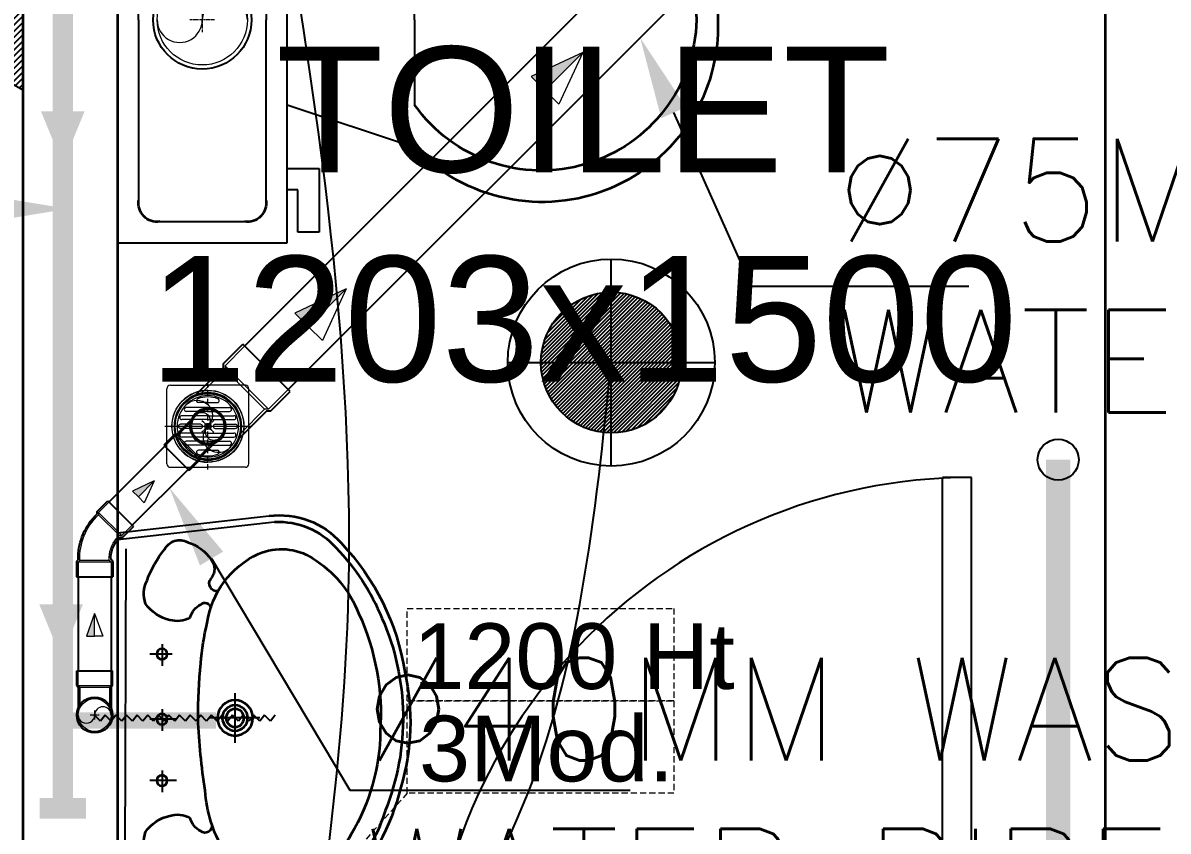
# Model space of a CAD drawing. Extents: x 3550807 to 4078732, y -628171 to -515859.
# Drawn here: x 3729905 to 3731299, y -592527 to -591543 of the extents above; entities that cross this region are included whole.
import ezdxf
from ezdxf import colors
from ezdxf.entities.mleader import LeaderData, LeaderLine
from ezdxf.math import Vec2, Vec3

# ---------------------------------------------------------------- set-up
doc = ezdxf.new("R2010")
doc.units = 0
doc.header["$LTSCALE"] = 6
doc.header["$MEASUREMENT"] = 0
for name, pattern in [('1', [0]), ('AI9-LType1', [1.874999989072481, 1.249999992714987, -0.6249999963574941]), ('CENTER2', [1.125, 0.75, -0.125, 0.125, -0.125]), ('DASHED2', [0.375, 0.25, -0.125])]:
    doc.linetypes.add(name, pattern=pattern)
doc.layers.get('0').update_dxf_attribs({"linetype": 'CONTINUOUS'})
for name, color, linetype, lineweight in [('22-FTfix', 8, 'CONTINUOUS', 9), ('PHE-SP', 1, 'CONTINUOUS', 0), ('PL-SOFT  WATER SUPPLY PIPE', 162, 'CONTINUOUS', 9), ('PL-WATER PIPING', 1, 'CONTINUOUS', 9), ('WALL', 10, 'CONTINUOUS', 35), ('WALL LINE', 7, 'CONTINUOUS', 35)]:
    doc.layers.add(name, color=color, linetype=linetype, lineweight=lineweight)
doc.layers.add('CFT_LOOPING', color=7, linetype='1', lineweight=0, true_color=0xd6d600)
for name, color, linetype in [('DIM', 7, 'CONTINUOUS'), ('DOOR', 44, 'CONTINUOUS'), ('ELE-12W LED', 1, 'CONTINUOUS'), ('ELE-12W LED @ 1', 1, 'CONTINUOUS'), ('ELE-TEL POINT', 4, 'CONTINUOUS'), ('MEP_HVAC_DRAIN_PIPE', 7, 'CONTINUOUS'), ('phe-text', 1, 'CONTINUOUS'), ('PL- WASTE PIPE', 6, 'CONTINUOUS'), ('PL-RA WATER SUPPLY PIPE', 100, 'CONTINUOUS'), ('PL-SOIL PIPE', 1, 'CONTINUOUS'), ('TEXT', 5, 'CONTINUOUS')]:
    doc.layers.add(name, color=color, linetype=linetype)
doc.layers.add('ELE-LIGHTING WIRING', color=7, linetype='CONTINUOUS', true_color=0x63d7b6)
doc.styles.add('ARIAL', font='arial.ttf')
doc.styles.add('ROMANS', font='romans.shx')
doc.styles.get("Standard").update_dxf_attribs({"font": 'SIMPLEX'})

# ---------------------------------------------------------------- blocks, each defined once
blk = doc.blocks.new('750')
at = {"layer": 'DOOR', "color": 8}
for p, q in [((-50, 705), (-47.5, 705)), ((-35, 690), (-35, 692.5)), ((50, 45), (50, 80)), ((50, 80), (675, 80)), ((675, 45), (675, 80)), ((-35, 60), (-35, 57.5)), ((-50, 45), (-47.5, 45)), ((50, 45), (675, 45))]:
    blk.add_line(p, q, dxfattribs=at)
for points in [[(15, 690), (15, 705), (50, 705), (50, 750), (-50, 750), (-50, 705)], [(-35, 690), (15, 690)], [(15, 60), (15, 45), (50, 45), (50, 0), (-50, 0), (-50, 45)], [(-35, 60), (15, 60)]]:
    blk.add_lwpolyline(points, dxfattribs=at)
for centre, radius, start, end in [((-35, 705), 12.5, 180, 270), ((15, 45), 660, 0, 90), ((-35, 45), 12.5, 90, 180)]:
    blk.add_arc(centre, radius, start, end, dxfattribs=at)
blk = doc.blocks.new('u46')
at = {"color": 8, "lineweight": 25}
for p, q in [((-10.18334984406829, 228.3820365462452), (174.5234867185354, 249.0850102920085)), ((-10.18334802612662, 220.4114025365561), (181.2451075464487, 241.8677728753537)), ((-0.561674702912569, -208.944868536666), (0.561674702912569, 208.944868536666)), ((44.21784491278231, 92.91178601793945), (44.21785090118647, 66.67075940407813)), ((56.51025110855699, 80.81298003531992), (29.21756123378873, 80.81297381035984)), ((133.1492330431938, -27.20889549143612), (133.1492192782462, 33.11933344788849)), ((61.71641020476818, 1.568372642621398), (29.21757931634784, 1.568365229293704)), ((44.21786299347878, 13.66717744059861), (44.21786898188293, -12.57384917698801)), ((163.2145316973329, 3.048459367826581), (101.8276830799878, 3.048445360735059)), ((44.21788005903363, -61.12018005736172), (44.21788604557514, -87.36120667494833)), ((61.71642727032304, -73.21898485533893), (29.21759638190269, -73.21899226494133)), ((-10.1832484267652, -216.0993190575391), (181.2452169395983, -237.5556020382792)), ((-10.18324660696089, -224.0699530672282), (174.5235994048417, -244.7728425171226))]:
    blk.add_line(p, q, dxfattribs=at)
at = {"color": 8, "extrusion": (0, 0, -1)}
for centre, major_axis, ratio, start_param, end_param in [((187.6887130159885, 150.4919793661684), (-0.02056846963519287, 99.46812810298114), 0.9999999990624638, -0.1325389596688309, 0.8487311601947676), ((65.81496254727244, 198.9305451307446), (-0.02864324686673356, 20.70602155518634), 0.9999999990598404, -1.101507110323225, 0.4815089897330154), ((57.46693798527122, 163.294145135209), (-0.2632442609595896, 56.89388984455336), 0.999999999065956, 0.3249017755279079, 0.9651352835079142), ((189.5875459760427, 137.7336100395769), (-0.007261423017332346, 70.93823778531407), 0.9999999990631281, -0.4051991896883331, 0.5657295348177804), ((57.28284687548876, 20.10040511749685), (0.02834522696194147, 275.3594745255368), 0.999999999063182, 0.806541375322427, 1.180914918055523), ((49.54043571464717, 13.51247428916395), (-0.08602356537901075, 293.9005227523795), 0.9999999990625259, 0.8098555485007332, 1.414410095561846), ((144.7868307456374, 128.2161647621542), (1.145990734935877, 126.1116668865439), 0.9999999990522948, -1.238036149988208, -0.8921931402044585), ((207.9748987555504, 103.4093456696719), (0.02193765154409551, 109.7832725397984), 0.9999999990629456, -1.431017166894034, -0.4361461594261788), ((90.32036909461021, 184.5344652701169), (0.001459302533044575, 17.85550861146413), 0.9999999990636335, 0.8806844811349339, 2.260744472798094), ((153.8813951332122, 78.99591209925711), (-0.2089227381880459, 139.6704680691526), 0.9999999990631524, 0.5575632759831703, 1.193786467118922), ((55.99631403014064, 154.4730748925358), (-0.005644059695775464, 34.03534243610314), 0.9999999990651816, 4.339819700200064, 5.202656765754233), ((110.2782323975116, 167.2018464971334), (-6.077865817202552, 6.077863043580884), 0.9999999999987547, 4.867594374050543, 6.265028427775282), ((110.4991127345711, 165.0416004788131), (5.467154456687201, 5.467156951613121), 0.99999999999173, 2.097052809855245, 3.541808513200369), ((64.58859527111053, 170.3517529461533), (0.2649442716511608, 49.22022395709495), 0.9999999990594016, 3.359734654588376, 4.095119792547374), ((104.1011003367603, 117.8017212804407), (-0.1652690773774665, 26.8056956432313), 0.9999999990657695, -1.278641100487103, -0.4872657184518623), ((96.32089176774025, 135.892381189391), (-0.0007937914170744507, 7.390530046687583), 0.9999999990641392, -0.7277235604276644, 1.373336709669931), ((13.10338515788317, 6.796652847900987), (0.04071034084584433, 297.5457391706877), 0.999999999063903, 1.141495220852383, 1.637773959938514), ((62.48301785811782, 152.9927377346903), (-0.0303795688587894, 31.87758569998361), 0.9999999990641103, 2.620327579526561, 3.422401345828587), ((387.0928735397756, 47.88695849664509), (-0.337418294995425, 296.4165605787299), 0.9999999990713979, -1.495794179105655, -1.328336027947854), ((35.00998559221625, 2.541861971840262), (-0.01307357291528049, 302.733619190584), 0.9999999990627628, 1.155364993465005, 1.952188671379528), ((44.21784767508507, 80.81297723017633), (0.01644378686327146, 6.430142401346683), 0.9999999990676026, 3.139035133522955, 9.422220440702542), ((72.49316286854446, -1.666806166991591), (-0.07236475456757817, 274.2273126066645), 0.9999999990629693, 1.346594111657594, 1.865175208358123), ((133.1492261402309, 3.048452505841851), (0.007291671111635612, 21.55658662862022), 0.9999999990630222, 3.141254168206213, 9.4244394753858), ((133.1492261402309, 3.048452505841851), (-0.05750505080162619, 15.47644880933232), 0.9999999990672386, 3.145308057272057, 9.428493364451644), ((44.21786575578153, 1.568368649110198), (0.08206511774372548, 6.429639726779761), 0.9999999990673115, 3.128829554497219, 9.412014861676806), ((888.0526134818792, 36.73279126174748), (0.8309541538272907, 800.7410737425859), 0.9999999990717983, 4.558159261297879, 4.66806695439521), ((133.1492261402309, 3.048452505841851), (-0.004945456721097529, 10.87040075667457), 0.999999999068284, 3.142047372431534, 9.42523267961112), ((62.4935212880373, -10.91731389425695), (0.01011052003616185, 247.4958749739209), 0.999999999062454, 1.579808941259519, 2.112791736219615), ((44.21788281947374, -73.21898884885013), (0.01644378686327146, 6.430142401346683), 0.9999999990676026, 3.139035133522955, 9.422220440702542), ((56.12404565513134, -13.2970071490854), (0.165645815042769, 286.9614795131972), 0.9999999990620004, 1.808981075432844, 2.322803773892203), ((263.0970642529428, -73.73678989894688), (0.0878053362486806, 166.8205676267846), 0.9999999990637903, 4.181111767737452, 4.641559349818737), ((124.4760815761983, -51.61265266127884), (-0.1799171285892361, 200.2596256427113), 0.9999999990640608, 1.868215394561592, 2.281788880157511), ((64.5886715464294, -163.9400981571525), (0.09286149019001658, 49.22084943011136), 0.9999999990635117, -0.9607970037831777, -0.2254118658402282), ((62.48308621346951, -146.581083914265), (-0.09848696731215598, 31.87744803614005), 0.9999999990741116, -0.2767666014176804, 0.5253071649373755), ((104.1011526323855, -111.3900484610349), (0.1652577851930651, 26.80569571285024), 0.9999999990657693, 3.628858337049392, 4.420233718949069), ((55.99638306163251, -148.061424029991), (0.00563157235894325, 34.03534243817246), 0.9999999990651813, 4.222121105542485, 5.084958171136476), ((96.58387916535139, -128.2005292829126), (-0.03333899311272123, 8.546349320685822), 0.9999999990539821, 1.45518808886642, 3.796569000932831), ((111.271067596972, -159.3437917698175), (6.16822324432268, 6.168226059180056), 0.9999999999973248, 4.35477879108841, 6.027123512443871), ((144.786887794733, -121.8044733833522), (-0.31428744490995, 126.1164820421623), 0.9999999990609324, 4.027190512236352, 4.373033522041513), ((110.2783072367311, -160.7901708614081), (-6.07786581718447, 6.077863043562803), 0.9999999999933438, 4.730545859784916, 6.127979912836734), ((90.32045184448361, -178.1227987464517), (-0.001466522026656806, 17.8555086108726), 0.9999999990636348, 0.8808481285680249, 2.260908120490726), ((192.5865661017597, -126.0994624663144), (0.0494471353012285, 80.06716813286823), 0.9999999990634951, 3.554494920861901, 4.299547529010592), ((57.46701104193926, -156.8824935983866), (0.2632051141824588, 56.89389002566958), 0.9999999990659528, 2.176457601761542, 2.81669110975715), ((171.7499013505876, -117.2137890774757), (-0.1108405592560464, 123.1098520824564), 0.9999999990620767, 2.127435244462207, 2.640092193818698), ((65.81505186483264, -192.5188897941262), (-0.008636125538435204, 20.70603956562448), 0.9999999990667298, 2.661883618103332, 4.244899718312203), ((181.1553673222661, -107.0346536505967), (-0.04982425085874618, 94.6832957494189), 0.9999999990598041, 2.890537173575707, 3.362983583631458), ((187.2455307729542, -138.0603277813643), (-0.08307138277019147, 105.9833342311703), 0.9999999990610003, 2.310552326950474, 2.942572268075715), ((188.2443894669414, -159.7479569856077), (-0.03026420907430262, 78.1218095565005), 0.9999999990578361, 2.562375926093055, 3.231693406384859), ((184.6622277274728, -162.1513900589198), (-0.08800421235204865, 83.24114635515653), 0.9999999990456757, 2.850118182624894, 3.264751253782123)]:
    blk.add_ellipse(centre, major_axis=major_axis, ratio=ratio, start_param=start_param, end_param=end_param, dxfattribs=at)
at = {"color": 8, "extrusion": (0, 0, -0.9999999999999998)}
blk.add_ellipse((185.8182967379689, 147.5595181193203), major_axis=(0.113659472365744, 94.41900262486949), ratio=0.9999999990617489, start_param=-0.04965775046825627, end_param=0.8381164427034582, dxfattribs=at)
at = {"color": 8, "extrusion": (0, 0, -0.9999999999999999)}
for centre, major_axis, ratio, start_param, end_param in [((820.1766486298293, -1.022472770884633), (0.08588796118997541, 732.1221362811051), 0.9999999990621464, -1.56667040942643, -1.474079051668473), ((163.0789137929678, -79.84938861243427), (0.239163083697857, 125.9711035371316), 0.9999999990628897, 2.054055413441947, 2.802751209230796)]:
    blk.add_ellipse(centre, major_axis=major_axis, ratio=ratio, start_param=start_param, end_param=end_param, dxfattribs=at)
blk = doc.blocks.new('rhej')
at = {"color": 8, "lineweight": 25}
for p, q in [((310.4349324293435, 279.3768700971268), (310.4348085150123, -263.7265781788155)), ((517.3314841538668, 279.3768228916451), (310.4349324293435, 279.3768700971268)), ((517.3314221967012, 7.825098753906786), (517.3314841538668, 279.3768228916451)), ((271.6415841020644, 266.4457795582712), (297.5036530680954, 266.445785459131)), ((271.6416018046439, 188.8595726615749), (271.6415841020644, 266.4457795582712)), ((297.5036530680954, 266.445785459131), (297.5036648698151, 214.7216475275345)), ((465.6071042940021, 253.5147893307731), (362.1588284317404, 253.5147657277994)), ((336.2967653665692, 227.6526908613741), (336.2968155220151, 7.825104654766619)), ((491.4692293163389, 7.825140058528632), (491.469179160893, 227.6527262656018)), ((297.5036648698151, 214.7216475275345), (310.4346993528306, 214.7216504779644)), ((310.4347052536905, 188.859581512399), (271.6416018046439, 188.8595726615749)), ((310.43472295627, 111.2733746152371), (155.2622973602265, 162.9974771426059)), ((155.2623327653855, 7.825063349679112), (155.2623091619462, 111.2733392114751)), ((155.2623327653855, 7.825063349679112), (155.2623563669622, -95.62321251258254)), ((336.2968656793237, -212.0024815527722), (336.2968155220151, 7.825104654766619)), ((491.4692293163389, 7.825140058528632), (491.4692794717848, -212.0024461485445)), ((517.3313602395356, -263.7266253838316), (517.3314221967012, 7.825098753906786)), ((310.4347701594234, -95.6231771078892), (155.2623681686819, -147.3473504437134)), ((310.4347878620028, -173.2093840050511), (271.6416844148189, -173.2093928558752)), ((271.6416844148189, -173.2093928558752), (271.6417021173984, -250.7955997525714)), ((297.5037592798471, -199.0714559205808), (310.4347937628627, -199.0714529706165)), ((297.5037710815668, -250.7955938517116), (297.5037592798471, -199.0714559205808)), ((271.6417021173984, -250.7955997525714), (297.5037710815668, -250.7955938517116)), ((465.6072164084762, -237.8645210149698), (362.1589405443519, -237.8645446174778)), ((310.4348085150123, -263.7265781788155), (517.3313602395356, -263.7266253838316))]:
    blk.add_line(p, q, dxfattribs=at)
at = {"color": 8, "extrusion": (0, 0, -1)}
for centre, major_axis, ratio, start_param, end_param in [((358.9260749742389, 230.8854546449147), (-16.16379353361566, -16.16379353361566), 0.9999999999947716, 0.6435009217413419, 2.49809131048703), ((468.8398680780083, 230.8854797231033), (16.16379353359187, -16.16379353359188), 0.9999999999824738, 3.78509357522296, 5.639683929383223), ((-3.572553396224976e-06, 15.65005585085601), (151.3573559173927, -151.3573559173928), 0.9999999999988257, 2.319631910710375, 4.738538732067624), ((0.8605287820100784, 2.298117690719664), (-133.6346114750442, -133.6346114750442), 0.9999999999995898, 0.8146628454789208, 3.312379633784075), ((0, 0), (-151.3573559175241, -151.357355917524), 0.9999999999989088, 4.686238771681138, 7.10514559364043), ((0.8605262599885464, 13.35193855222315), (-133.6346114750661, -133.634611475066), 0.9999999999990589, 4.541601543372351, 7.039318332189226), ((358.9261767622083, -215.2352350102738), (-16.1637935335631, -16.16379353356309), 0.999999999993544, -0.9272954400972422, 0.9272949490100437), ((468.8399698641151, -215.2352099320851), (16.16379353372204, -16.16379353372205), 0.9999999999849363, 5.355889901937027, 7.210480256161168)]:
    blk.add_ellipse(centre, major_axis=major_axis, ratio=ratio, start_param=start_param, end_param=end_param, dxfattribs=at)
blk = doc.blocks.new('18W LED')
at = {"layer": 'ELE-12W LED @ 1'}
h = blk.add_hatch(dxfattribs=at)
h.set_pattern_fill('ANSI31', color=252)
h.set_pattern_definition([(45, (-1135553.90972861, 459369.4158411386), (-2.245064030267288, 2.245064030267288), [])])
edge = h.paths.add_edge_path()
edge.add_arc((0, 0), 85.66142586955375, 0, 360)
at = {"layer": 'ELE-12W LED', "color": 1}
for p, q in [((0, -126.0971237812773), (0, 126.0971237812773)), ((-126.0971237812191, 0), (126.0971237812191, 0))]:
    blk.add_line(p, q, dxfattribs=at)
for radius in [126.0971237812657, 85.66142586955375]:
    blk.add_circle((0, 0), radius, dxfattribs=at)
blk = doc.blocks.new('tel')
at = {"layer": 'ELE-TEL POINT', "ltscale": 30}
h = blk.add_hatch(dxfattribs=at)
h.set_pattern_fill('ANSI31', color=4, scale=19.02538721664727, angle=1.842772815317326e-14, style=0)
h.set_pattern_definition([(45.00000000000005, (-98.62586017362776, 0.1843474022112787), (-42.71321250200187, 42.71321250200188), [])])
h.paths.add_polyline_path([(-98.62586017362776, 0.1843474022112787), (839.5717295827928, 1653.867201885411), (1777.769319346301, -3.322933307241316)])
at = {"layer": 'ELE-TEL POINT', "color": 4, "ltscale": 30}
for p, q in [((-98.62586017362776, 0.1843474022112787), (839.5717295827928, 1653.867201885411)), ((839.5717295827928, 1653.867201885411), (1777.769319346301, -3.322933307241316)), ((1777.769319346301, -3.322933307241316), (-98.62586017362776, 0.1843474022112787))]:
    blk.add_line(p, q, dxfattribs=at)
at = {"layer": 'ELE-TEL POINT', "color": 4, "ltscale": 12}
for p, q in [((275.5649257548229, 1648.43990473828), (275.0968232608537, 1398.005072778664)), ((1403.554303520788, 1646.331513375854), (1403.086201033906, 1395.896681418231))]:
    blk.add_line(p, q, dxfattribs=at)
at = {"layer": 'ELE-TEL POINT', "color": 4, "linetype": 'Continuous', "ltscale": 12}
blk.add_line((275.5649257548229, 1648.43990473828), (1403.554303520788, 1646.331513375854), dxfattribs=at)
at = {"layer": 'ELE-TEL POINT', "color": 4, "ltscale": 30, "const_width": 95.12693608323836}
for points in [[(227.467425296497, 1362.73256123067, 1), (322.5943613797333, 1362.73256123067, 1)], [(1355.45680306955, 1360.624169870459, 1), (1450.583739152786, 1360.624169870459, 1)]]:
    blk.add_lwpolyline(points, format="xyb", close=True, dxfattribs=at)
blk = doc.blocks.new('RISER UP 100')
at = {"color": 0, "linetype": 'Continuous'}
for p, q in [((-98.49999999981087, 60.00000000035834), (-148.4999999998108, 60.00000000054024)), ((-148.5000000002183, -59.99999999945976), (-148.4999999998108, 60.00000000054024)), ((-98.49999999976716, 60.00000000035834), (-93.49999999977443, 55.00000000034014)), ((-93.49999999983265, 55.00000000036925), (-23.97915761637705, 55.00000000011461)), ((-98.50000000020373, -59.99999999964166), (-93.50000000016735, -54.99999999965986)), ((-93.50000000022557, -54.99999999968895), (-23.97915761678451, -54.99999999994178)), ((-98.50000000020373, -59.99999999964166), (-148.5000000002183, -59.99999999945976))]:
    blk.add_line(p, q, dxfattribs=at)
at = {"color": 8, "linetype": 'Continuous', "lineweight": 0, "ltscale": 0.005}
for p, q in [((-98.49999999983265, 55.00000000035834), (-148.4999999998035, 55.00000000054024)), ((-98.50000000016735, -54.99999999964166), (-98.49999999981813, 55.00000000035834)), ((-98.49999999978901, 55.00000000035834), (-93.4999999998472, 50.00000000036925)), ((-93.5000000001528, -49.99999999965986), (-93.4999999998472, 50.00000000036925)), ((-93.4999999998472, 50.00000000036925), (-33.16624790341303, 50.00000000014916)), ((-98.50000000018193, -54.99999999964166), (-148.5000000001819, -54.99999999945976)), ((-98.50000000018193, -54.99999999964166), (-93.5000000001528, -49.99999999965986)), ((-93.50000000021099, -49.99999999968895), (-33.16624790377682, -49.99999999990814))]:
    blk.add_line(p, q, dxfattribs=at)
at = {"color": 8, "linetype": 'CENTER2', "lineweight": 0}
for p, q in [((0, 15), (0, -15)), ((-15, 0), (15, 0))]:
    blk.add_line(p, q, dxfattribs=at)
at = {"color": 0, "linetype": 'Continuous'}
blk.add_circle((-8.73115e-11, 0), 60, dxfattribs=at)
at = {"color": 8, "linetype": 'Continuous', "lineweight": 0, "ltscale": 0.005}
blk.add_circle((0, 0), 55.00000000005822, dxfattribs=at)
at = {"color": 8, "linetype": 'Continuous', "lineweight": 0}
for centre, start, end in [((2.18279e-11, 27.50000000002911), 89.99999999958314, 269.9999999991661), ((-1.891749e-10, -27.50000000002911), 269.9999999991661, 89.99999999958314)]:
    blk.add_arc(centre, 27.5000000000291, start, end, dxfattribs=at)
blk = doc.blocks.new('A$C525867A1')
at = {"layer": '22-FTfix', "color": 1, "lineweight": 0}
for p, q in [((-3.673006773926112, 76.60711452059815), (-40.14378522761098, 40.06065755996623)), ((76.3747256656948, 3.675161651184297), (3.281811742191493, 76.61671856078888)), ((-76.61456368129585, 3.51420059933433), (-40.14378522761098, 40.06065755996623)), ((42.02791130817238, 42.11512111594951), (-42.02791130814811, -42.11512111589649)), ((-3.514443936147075, -76.37978157362488), (-76.60735785965036, -3.438224664020311)), ((76.38193645333847, -3.282055083694019), (39.9111579996536, -39.82851204432593)), ((3.440379545968732, -76.37496900495782), (39.9111579996536, -39.82851204432593))]:
    blk.add_line(p, q, dxfattribs=at)
at = {"layer": '22-FTfix', "color": 1, "linetype": 'AI9-LType1', "lineweight": 0}
blk.add_line((42.0000066127126, -41.91303517805201), (-42.23263384061544, 42.14518069363788), dxfattribs=at)
at = {"layer": '22-FTfix', "color": 3, "lineweight": 0}
for p, q in [((-23.25073169137085, 23.20258528253256), (-14.09175346824673, 32.38056879774187)), ((-18.37755100061403, 18.33949572151664), (2.742904400300972, 39.50377701797251)), ((-14.54999372579442, 14.5198643537179), (6.570461675066062, 35.68414565022819)), ((-10.37229649978547, 10.35081808637458), (15.02968804692154, 35.80551289443309)), ((-6.544739224965854, 6.531186718575839), (18.85724532174116, 31.98588152663435)), ((-18.37755100061403, 18.33949572151664), (-39.49561314872549, -2.822387356137444)), ((-23.25073169137085, 23.20258528253256), (-32.40970991449498, 14.02460176732326)), ((5.205929745333249, 9.255341493815756), (24.57213089023714, 28.66172837782427)), ((6.542341006011161, -6.528793465651272), (31.94432555271817, 18.92590134240724)), ((9.24453027841442, 5.225103885185192), (28.61073142331831, 24.63149076919371)), ((-10.37229649978547, 10.35081808637458), (-35.77188779375707, -15.10147850284137)), ((-14.54999372579442, 14.5198643537179), (-35.66805587390587, -6.642018723936182)), ((-6.544739224965854, 6.531186718575839), (-31.94433051893745, -18.92110987064011)), ((-1.879483488025078, 1.181546766456859), (-1.532461841226749, 1.529288498792747)), ((-1.39264506277791, 0.6957164609622258), (-1.879483488025078, 1.181546766456859)), ((-1.185440194414815, 1.877030231142267), (-1.532461841226749, 1.529288498792747)), ((-0.6986017691676476, 1.391199925647634), (-1.185440194414815, 1.877030231142267)), ((1.181546766357006, 1.879483488054178), (0.6957164608094164, 1.392645062753944)), ((1.877030231104881, 1.185440194381578), (1.181546766357006, 1.879483488054178)), ((1.877030231104881, 1.185440194381578), (1.391199925557291, 0.6986017690813441)), ((10.37229649970069, -10.35081808621271), (35.77428104640771, 15.1038767218458)), ((14.54759550694878, -14.51747110090217), (35.66805090780926, 6.64681019560812)), ((18.37755100058378, -18.33949572140919), (39.49800640144426, 2.824785575101096)), ((-9.244530278499209, -5.225103885023321), (-28.6107314234031, -24.63149076903183)), ((-5.205929745418039, -9.255341493653885), (-24.57213089032193, -28.6617283776624)), ((6.542341006011161, -6.528793465651272), (-18.85725028796043, -31.98109005486722)), ((10.37229649970069, -10.35081808621271), (-15.0272947942709, -35.80311467542866)), ((14.54759550694878, -14.51747110090217), (-6.570466641162675, -35.67935417855625)), ((-1.874636978345189, -1.183041975485979), (-1.388806672797599, -0.696203550185745)), ((-1.179153513597314, -1.877085269158579), (-1.874636978345189, -1.183041975485979)), ((-1.179153513597314, -1.877085269158579), (-0.6933232080497241, -1.390246843858345)), ((1.183041975582789, -1.874636978312906), (0.6962035502810898, -1.388806672763853)), ((1.183041975582789, -1.874636978312906), (1.530063622381118, -1.526895245977018)), ((1.877085269193052, -1.179153513627498), (1.390246843891352, -0.6933232080784453)), ((1.877085269193052, -1.179153513627498), (1.530063622381118, -1.526895245977018)), ((23.2507316913406, -23.20258528242512), (32.40970991446472, -14.02460176721581)), ((18.37755100058378, -18.33949572140919), (-2.740511147527673, -39.50137879906327)), ((23.2507316913406, -23.20258528242512), (14.09175346820287, -32.38056879764806))]:
    blk.add_line(p, q, dxfattribs=at)
at = {"layer": '22-FTfix', "color": 1, "lineweight": 0}
blk.add_circle((-0.1175127233591124, 0.1172693841470807), 49.41859127345637, dxfattribs=at)
at = {"layer": '22-FTfix', "color": 3, "lineweight": 0}
for centre, radius in [((0.001196626379845751, 0.001199109447799239), 45.23938982440876), ((-0.0586346920463257, -0.0587563616572879), 44.94462652804302), ((0.001196626379845751, 0.001199109447799239), 4.17920144904761), ((1.213855405080011e-11, 2.651542180265309e-11), 3.93356536874282)]:
    blk.add_circle(centre, radius, dxfattribs=at)
at = {"layer": '22-FTfix', "color": 1, "lineweight": 0}
for points in [[(3.281811743309422, 76.61671855974943), (1.36083844945349, 78.53371400171417), (-1.75361807796555, 78.53048603206285), (-3.673006772806858, 76.60711451934216)], [(-76.61456368242506, 3.514200598091965), (-78.53155912453089, 1.593227304213803), (-78.5283311548523, -1.521229223081379), (-76.60735786099636, -3.43822466504613)], [(76.38193645451226, -3.282055082526906), (78.30132514935356, -1.358683569806198), (78.29809717964761, 1.755772957570695), (76.37472566692179, 3.675161652298047)], [(-3.514443937383986, -76.37978157249749), (-1.591072424658167, -78.29917026722485), (1.523384102788213, -78.29594229765526), (3.440379544894053, -76.3749690037771)]]:
    blk.add_open_spline(points, degree=3, dxfattribs=at)
for points in [[(-35.27060453679781, 35.19756799780434), (-15.89722363308688, 54.61114953834057), (15.54920435026686, 54.64374209961758), (34.96278589140513, 35.27036119650744), (54.37876565130424, 15.89458704074353), (54.41135821271861, -15.55184094179829), (35.03797730900767, -34.9654224823345)], [(-35.27060453679781, 35.19756799780434), (-54.64398544052236, 15.78398645725449), (-54.61139287927159, -15.66244152512406), (-35.19781133813333, -35.03582242823419), (-15.78183157823421, -54.4115965839981), (15.66459640528312, -54.37900402288435), (35.03797730900767, -34.9654224823345)]]:
    blk.add_open_spline(points, degree=3, knots=[0, 0, 0, 0, 1, 1, 1, 2, 2, 2, 2], dxfattribs=at)
at = {"layer": '22-FTfix', "color": 3, "lineweight": 0}
for points in [[(-17.15562971270154, 36.74003281157569), (-21.44191597839527, 34.72796155342103), (-25.34172648453309, 31.9807991794133), (-28.68029915383689, 28.6209094775119)], [(-28.68029915383689, 28.6209094775119), (-32.03086788363826, 25.27777751101518), (-34.77233372190945, 21.36988259346251), (-36.77312239556836, 17.08183294896126)], [(-1.388806672950734, -0.6962035501013023), (-1.005886235068502, -0.3124885350860037), (-1.006531828998782, 0.3104027703784851), (-1.392645062800458, 0.6957164609162333)], [(-0.6986017691550673, 1.391199925615274), (-0.3124885353533911, 1.005886235077526), (0.3104027701168101, 1.006531828994153), (0.6957164607345314, 1.39264506285202)], [(1.391199925482406, 0.6986017692009434), (1.005886234864685, 0.3124885353430765), (1.006531828808569, -0.3104027701077794), (1.390246843903932, -0.6933232080461599)], [(0.6962035502585417, -1.388806672745201), (0.3124885351631785, -1.00588623480682), (-0.3104027703206274, -1.00653182873708), (-0.6933232082028593, -1.390246843752379)], [(17.15562474647236, -36.73524133982227), (21.44191597835505, -34.72796155332721), (25.34411973722835, -31.97840096047691), (28.68029915381028, -28.62090947740446)], [(28.68029915381028, -28.62090947740446), (32.03326113633351, -25.2753792920788), (34.77233372186922, -21.3698825933687), (36.77311742935277, -17.07704147719421)]]:
    blk.add_open_spline(points, degree=3, dxfattribs=at)
for points in [[(-14.09175346801541, 32.38056879707674), (-13.03632901113439, 33.43818330718071), (-13.04050013016357, 35.15113191408645), (-14.09571642147132, 36.20416311821293), (-14.90151795308978, 37.00829603780189), (-16.12356668092062, 37.22264590155449), (-17.15562971270154, 36.74003281157569)], [(6.570461675668342, 35.68414564983232), (7.62588613254936, 36.74176015993628), (7.624113232281032, 38.45231551418825), (6.566498722212446, 39.5077399709685), (5.508884212143831, 40.56316442774877), (3.798328857784269, 40.56139152756216), (2.742904400903251, 39.50377701745818)], [(18.85724532247621, 31.98588152648622), (19.91266977937083, 33.04349603660382), (19.91089687919796, 34.75405139073331), (18.8532823690203, 35.80947584762241), (17.79566785884263, 36.86490030451152), (16.08511250460574, 36.86312740422969), (15.02968804771112, 35.80551289411209)], [(-36.77312239556836, 17.08183294896126), (-37.40658945473956, 15.72758421831591), (-36.82036130987637, 14.11825563231545), (-35.46611257921633, 13.48478857321833), (-34.43784283137979, 13.00431090935734), (-33.213842834364, 13.21880023514644), (-32.40970991483172, 14.02460176665812)], [(28.61073142419932, 24.63149076920178), (29.72359394677287, 25.74666253156827), (29.72172172437508, 27.55304731739349), (28.60654996191948, 28.66590983998695), (27.49137819951841, 29.778772362526), (25.68499341363717, 29.77690014012827), (24.57213089106362, 28.66172837776178)], [(35.77428104719729, 15.1038767221668), (36.8297055040919, 16.1614912322844), (36.82553438504913, 17.87443983917651), (35.76791987481693, 18.92986429612003), (34.71270358350917, 19.9828955002465), (32.9997500104569, 19.98351585267289), (31.94432555356229, 18.9259013425553)], [(5.205929745545532, 9.25534149373963), (4.093067222985579, 8.140169731386775), (4.094939445383369, 6.333784945561548), (5.210111207784437, 5.220922423022505), (6.325282970240035, 4.108059900429045), (8.131667756121281, 4.109932122826777), (9.244530278681236, 5.225103885179632)], [(39.49800640204653, 2.824785575724258), (40.55343085892755, 3.882400085828228), (40.54925973989838, 5.595348692733976), (39.49404344859062, 6.648379896860454), (38.43642893835844, 7.703804353803963), (36.72347536529256, 7.704424706216717), (35.66805090841154, 6.646810196112748)], [(-39.49561314939218, -2.822387356719817), (-40.55103760628681, -3.880001866837424), (-40.54926470596395, -5.590557221143793), (-39.49165019589534, -6.64598167792407), (-38.43403568582676, -7.701406134704318), (-36.72348033152172, -7.699633234463292), (-35.66805587462709, -6.642018724345685)], [(-35.77188779454294, -15.10147850316237), (-36.82731225143756, -16.15909301327996), (-36.82793260395925, -17.87204658632006), (-35.77031809378159, -18.92747104320916), (-34.71270358360393, -19.98289550009826), (-32.99975497667247, -19.97872438090583), (-31.94433051977785, -18.92110987078824)], [(-5.205929745585756, -9.255341493645814), (-4.093067223025803, -8.140169731292959), (-4.094939445423593, -6.333784945467733), (-5.210111207879192, -5.220922422874273), (-6.32528297028026, -4.108059900335229), (-8.131667756161505, -4.109932122732959), (-9.24453027872146, -5.225103885085814)], [(36.77311742935277, -17.07704147719421), (37.40419123578853, -15.72519096539144), (36.82035634375626, -14.11346416067087), (35.46611257905343, -13.48478857302931), (34.43544461246966, -13.0019176565009), (33.21384283417378, -13.21880023487572), (32.4097099146415, -14.0246017663874)], [(-28.61073142423954, -24.63149076910796), (-29.72359394679949, -25.74666253146081), (-29.72172172441531, -27.55304731729968), (-28.60654996201424, -28.66590983983872), (-27.49137819955864, -29.77877236243218), (-25.68499341366379, -29.77690014002081), (-24.57213089110384, -28.66172837766796)], [(-18.85725028869178, -31.98109005471916), (-19.9126747455864, -33.03870456483676), (-19.9108968792927, -34.75405139058507), (-18.85568058798495, -35.80708259471154), (-17.79806607775275, -36.86250705165507), (-16.08271925195139, -36.86072918522525), (-15.02729479505678, -35.80311467510766)], [(-6.570466641883896, -35.67935417806525), (-7.625891098778523, -36.73696868818286), (-7.621719979749349, -38.4499172950886), (-6.564105469517164, -39.50534175203211), (-5.508889178209409, -40.55837295615859), (-3.795935605143528, -40.55899330857135), (-2.740511148248901, -39.50137879845374)], [(14.09175346781158, -32.38056879681965), (13.03872226366605, -33.43578508808105), (13.03810191125342, -35.14873866123), (14.09571642143109, -36.2041631181191), (14.90151795288597, -37.00829603754482), (16.12595993356135, -37.22024768256369), (17.15562474647236, -36.73524133982227)]]:
    blk.add_open_spline(points, degree=3, knots=[0, 0, 0, 0, 1, 1, 1, 2, 2, 2, 2], dxfattribs=at)
blk = doc.blocks.new('G$C6D3250BF')
at = {"layer": 'PL- WASTE PIPE', "linetype": 'ByBlock', "ltscale": 5, "xscale": -0.08841918452952499, "yscale": 0.08841918454157253, "zscale": 0.08841918448567115, "rotation": 225.0593839872961}
blk.add_blockref('A$C525867A1', (0, 0), dxfattribs=at)
blk = doc.blocks.new('A$C0B1B3CFA')
at = {"layer": 'PHE-SP'}
h = blk.add_hatch(color=7, dxfattribs=at)
h.dxf.hatch_style = 1
h.paths.add_polyline_path([(-0.0494668798380715, 0.0226015183831585), (-0.0494668798380715, 0), (0.0123667199595179, 0)])
at = {"layer": 'PHE-SP', "color": 7}
for points in [[(-0.0494668798380715, 0), (0.0123667199595179, 0), (-0.0494668798380715, 0.0226015183831585), (-0.0494668798380715, 0)], [(-0.0494668798380715, 0), (0.0123667199595179, 0), (-0.0494668798380715, -0.0226015183831585), (-0.0494668798380715, 0)]]:
    blk.add_lwpolyline(points, dxfattribs=at)
blk = doc.blocks.new('Z$W@#3BD47561')
at = {"layer": 'PHE-SP', "xscale": 49.00933755098914, "yscale": 49.00933755098914, "zscale": 49.00933755098914, "rotation": 270}
blk.add_blockref('A$C0B1B3CFA', (0, 0), dxfattribs=at)
blk = doc.blocks.new('Z$W@#4AA511D8')
at = {"layer": 'phe-text', "linetype": 'ByBlock', "lineweight": -2, "ltscale": 0.5, "xscale": 0.0244727334018079, "yscale": 0.0244727334018079, "zscale": 0.0244727334018079, "rotation": 270}
blk.add_blockref('Z$W@#3BD47561', (0.0148325505764859, 0), dxfattribs=at)
blk = doc.blocks.new('100 ELBOW')
at = {"color": 0, "linetype": 'Continuous'}
for p, q in [((72.20195579302526, 60.89285714305515), (66.55310312058282, 55.24400447058178)), ((72.20195579302526, 60.89285714305515), (123.7016141955292, 60.89285714315782)), ((123.7016141955292, 60.89285714315782), (123.7016141957698, -60.89285714266598)), ((-77.3469007565509, 0.5118417450248673), (-85.85548284644028, -7.996740344913633)), ((-94.11224476787173, -7.996740344930003), (-130.5622163833468, -44.44671196059696)), ((-94.11224476787173, -7.996740344930003), (-85.85548284644028, -7.996740344913633)), ((-130.5622163833468, -44.44671196059696), (-44.44671195991396, -130.5622163835787)), ((72.20195579341816, -60.89285714276775), (66.36354344811843, -55.05444479749622)), ((72.20195579341816, -60.89285714276775), (123.7016141957698, -60.89285714266598)), ((-7.996740344438872, -94.11224476791176), (-44.44671195991396, -130.5622163835787)), ((-0.4034520905552199, -78.18519802140327), (-7.996740344460704, -85.77848627534877)), ((-7.996740344438872, -94.11224476791176), (-7.996740344460704, -85.77848627534877))]:
    blk.add_line(p, q, dxfattribs=at)
at = {"color": 8, "linetype": 'Continuous', "lineweight": 0, "ltscale": 0.005}
for p, q in [((68.75000000021828, -49.13551471746722), (68.7499999999054, 49.10714285732321)), ((74.64285714274592, 55.00000000019736), (68.90941947101965, 49.26656232843924)), ((74.64285714310246, -54.99999999990087), (74.64285714274592, 55.00000000019736)), ((74.64285714274592, 55.00000000019736), (123.7016141955408, 55.00000000029549)), ((-91.67134341815105, -13.88959748778779), (-126.3953371370517, -48.6135912068703)), ((-91.67134341815105, -13.88959748778779), (-13.88959748730849, -91.67134341822292)), ((-91.67134341815105, -13.88959748778779), (-83.33758492558991, -13.88959748777142)), ((-83.3576468604806, -13.86953555287528), (-13.88959748733759, -83.33758492565994)), ((-4.450881254597334, -73.8988686928733), (-13.88959748733759, -83.33758492565994)), ((74.64285714310246, -54.99999999990087), (68.91841655111057, -49.27555940794263)), ((74.64285714310246, -54.99999999990087), (123.7016141957582, -54.99999999980364)), ((-13.88959748730849, -91.67134341822292), (-48.61359120620909, -126.3953371373054)), ((-13.88959748730849, -91.67134341822292), (-13.88959748733759, -83.33758492565994))]:
    blk.add_line(p, q, dxfattribs=at)
at = {"color": 8, "linetype": 'Continuous', "ltscale": 0.005}
blk.add_line((-72.30290350667202, -2.777919497664694), (-73.2578966919973, -3.732912682990899), dxfattribs=at)
at = {"color": 8, "linetype": 'Continuous', "lineweight": 0, "ltscale": 0.005}
for centre, radius, start, end in [((61.53893721500208, -148.1392305552408), 197.5433397327614, 87.86175748807987, 137.1799984277659), ((60.93983303497954, -147.121771400527), 98.17096819445032, 85.33829684311314, 131.7660126684911)]:
    blk.add_arc(centre, radius, start, end, dxfattribs=at)
at = {"color": 0, "linetype": 'Continuous'}
for centre, radius, start, end in [((61.57294092707889, -148.1969790893035), 203.5019307214106, 88.59769996659846, 133.0507825924265), ((60.93983303497954, -147.121771400527), 92.2781110515842, 86.66432149599329, 131.6643214958238)]:
    blk.add_arc(centre, radius, start, end, dxfattribs=at)
blk = doc.blocks.new('aa')
at = {"layer": 'PL- WASTE PIPE', "color": 4, "ltscale": 5}
for p, q in [((-2.731126669910736, 0.1073182196505513), (-2.562052165761997, -0.1073182196505513)), ((-2.562052165761997, -0.1073182196505513), (-2.353042467362684, 0.1073182196505513)), ((-2.353042467362684, 0.1073182196505513), (-2.183967963213945, -0.1073182196505513)), ((-2.183967963213945, -0.1073182196505513), (-1.974958264814632, 0.1073182196505513)), ((-1.974958264814632, 0.1073182196505513), (-1.805883760665893, -0.1073182196505513)), ((-1.805883760665893, -0.1073182196505513), (-1.596874062266579, 0.1073182196505513)), ((-1.596874062266579, 0.1073182196505513), (-1.42779955811784, -0.1073182196505513)), ((-1.42779955811784, -0.1073182196505513), (-1.218789859718527, 0.1073182196505513)), ((-1.218789859718527, 0.1073182196505513), (-1.049715355569788, -0.1073182196505513)), ((-1.049715355569788, -0.1073182196505513), (-0.8407056571704743, 0.1073182196505513)), ((-0.8407056571704743, 0.1073182196505513), (-0.6716311530217354, -0.1073182196505513)), ((-0.6716311530217354, -0.1073182196505513), (-0.4626214546224219, 0.1073182196505513)), ((-0.4626214546224219, 0.1073182196505513), (-0.293546950473683, -0.1073182196505513)), ((-0.293546950473683, -0.1073182196505513), (-0.08453725207436946, 0.1073182196505513)), ((-0.08453725207436946, 0.1073182196505513), (0.08453725207436946, -0.1073182196505513)), ((0.08453725207436946, -0.1073182196505513), (0.293546950473683, 0.1073182196505513)), ((0.293546950473683, 0.1073182196505513), (0.4626214546224219, -0.1073182196505513)), ((0.4626214546224219, -0.1073182196505513), (0.6716311530217354, 0.1073182196505513)), ((0.6716311530217354, 0.1073182196505513), (0.8407056571704743, -0.1073182196505513)), ((0.8407056571704743, -0.1073182196505513), (1.049715355569788, 0.1073182196505513)), ((1.049715355569788, 0.1073182196505513), (1.218789859718527, -0.1073182196505513)), ((1.218789859718527, -0.1073182196505513), (1.42779955811784, 0.1073182196505513)), ((1.42779955811784, 0.1073182196505513), (1.596874062266579, -0.1073182196505513)), ((1.596874062266579, -0.1073182196505513), (1.805883760665893, 0.1073182196505513)), ((1.805883760665893, 0.1073182196505513), (1.974958264814632, -0.1073182196505513)), ((1.974958264814632, -0.1073182196505513), (2.183967963213945, 0.1073182196505513)), ((2.183967963213945, 0.1073182196505513), (2.353042467362684, -0.1073182196505513)), ((2.353042467362684, -0.1073182196505513), (2.562052165761997, 0.1073182196505513)), ((2.562052165761997, 0.1073182196505513), (2.731126669910736, -0.1073182196505513)), ((2.731126669910736, -0.1073182196505513), (2.94013636831005, 0.1073182196505513)), ((2.94013636831005, 0.1073182196505513), (3.109210872458789, -0.1073182196505513)), ((3.109210872458789, -0.1073182196505513), (3.318220570858102, 0.1073182196505513)), ((3.318220570858102, 0.1073182196505513), (3.487295075006841, -0.1073182196505513)), ((3.487295075006841, -0.1073182196505513), (3.696304773406155, 0.1073182196505513))]:
    blk.add_line(p, q, dxfattribs=at)

msp = doc.modelspace()

# ---------------------------------------------------------------- linework, layer by layer
at = {"layer": 'CFT_LOOPING', "color": 7, "linetype": 'DASHED2', "ltscale": 5}
msp.add_line((3730372.500497811, -592480.864545493), (3730305.056491807, -592556.3200928693), dxfattribs=at)
for points in [[(3730372.500497811, -592255.864545493), (3730697.320516846, -592255.864545493), (3730697.320516846, -592368.364545493), (3730372.500497811, -592368.364545493)], [(3730372.500497811, -592368.364545493), (3730697.320516846, -592368.364545493), (3730697.320516846, -592480.864545493), (3730372.500497811, -592480.864545493)]]:
    msp.add_lwpolyline(points, close=True, dxfattribs=at)
at = {"layer": 'ELE-LIGHTING WIRING', "linetype": 'ByBlock'}
for points in [[(3730216.461358431, -592946.3200928704), (3730301.105471995, -592234.34434804), (3730194.887603882, -591241.2950696959)], [(3730144.552099847, -593220.804091467), (3729500.627538399, -592601.5997259438), (3728678.457858691, -591806.3203238574, 2.754892199620455e-09)], [(3730216.461358431, -592946.3200928704), (3730513.456263785, -592495.8769845766), (3730621.052099846, -591956.3202083636)]]:
    msp.add_spline(points, degree=3, dxfattribs=at)
at = {"layer": 'MEP_HVAC_DRAIN_PIPE', "linetype": 'ByBlock', "const_width": 30}
msp.add_lwpolyline([(3731427.177099846, -592994.3613585287), (3731427.177099846, -592889.2856434212), (3731165.265840015, -592889.2856434212), (3731165.265840015, -592074.6655221387)], dxfattribs=at)
at = {"layer": 'MEP_HVAC_DRAIN_PIPE', "linetype": 'ByBlock'}
msp.add_circle((3731165.265840015, -592074.6655221387), 25, dxfattribs=at)
at = {"layer": 'PL- WASTE PIPE', "linetype": 'ByBlock', "ltscale": 5}
for p, q in [((3730174.683349375, -591936.04447407), (3730877.035757809, -591233.6920656352)), ((3730227.716357964, -591989.0774826589), (3730930.068766449, -591286.7250741735))]:
    msp.add_line(p, q, dxfattribs=at)
at = {"layer": 'PL- WASTE PIPE', "color": 4, "linetype": 'ByBlock', "ltscale": 5}
for p, q in [((3730077.453944197, -592058.1257693928), (3730009.323349265, -592126.2563643252)), ((3730105.738215445, -592086.41004064), (3730037.698480213, -592154.4497758715)), ((3729971.937959959, -592217.1929262457), (3729971.937959959, -592331.60163788)), ((3730011.937959959, -592217.1929262457), (3730011.937959959, -592331.60163788))]:
    msp.add_line(p, q, dxfattribs=at)
at = {"layer": 'PL-SOFT  WATER SUPPLY PIPE', "color": 3, "const_width": 25}
for points in [[(3729953.141447694, -590955.2503533212), (3729953.141447694, -592499.258861818)], [(3729924.914646328, -592499.258861818), (3729981.368249059, -592499.258861818)]]:
    msp.add_lwpolyline(points, dxfattribs=at)
at = {"layer": 'PL-SOFT  WATER SUPPLY PIPE', "color": 5, "const_width": 20}
msp.add_lwpolyline([(3730139.696089241, -592392.1812763382), (3729957.258278896, -592392.1812763382)], dxfattribs=at)
at = {"layer": 'PL-WATER PIPING', "color": 61, "true_color": 0xd8e58c}
for points in [[(3729953.141447694, -591650.212923802, 53.25524689926687, 0, 0), (3729953.141447694, -591715.0240004542, 0, 0, 0)], [(3729951.069897918, -592250.7715406724, 53.25524689926687, 0, 0), (3729951.069897918, -592315.5826173247, 0, 0, 0)]]:
    msp.add_lwpolyline(points, format="xyseb", dxfattribs=at)
at = {"layer": 'WALL', "color": 8, "linetype": 'ByBlock'}
for p, q in [((3729904.552099847, -591206.3203238578), (3729904.552099847, -593533.8203242923)), ((3730019.552099846, -591206.3200928693), (3730019.552099846, -592706.3200928693)), ((3731222.552099846, -591206.3200928693), (3731222.552099846, -592706.3200928693))]:
    msp.add_line(p, q, dxfattribs=at)

# ---------------------------------------------------------------- block references
at = {"layer": 'DOOR', "color": 8, "rotation": 89.99999999999999}
msp.add_blockref('750', (3731104.552099846, -592771.3200928693), dxfattribs=at)
at = {"layer": 'ELE-12W LED', "color": 6}
msp.add_blockref('18W LED', (3730621.052099846, -591956.3202083636), dxfattribs=at)
at = {"layer": 'ELE-TEL POINT', "color": 0, "ltscale": 30, "xscale": -0.08874706337416964, "yscale": 0.0887470633741702, "zscale": 0.0887470633741702, "rotation": 89.89290517887957}
msp.add_blockref('tel', (3729904.552099932, -591466.396988496), dxfattribs=at)
at = {"layer": 'PL- WASTE PIPE', "linetype": 'ByBlock', "ltscale": 5, "xscale": -0.6804665603485838, "yscale": 0.6804665603485838, "zscale": 0.6804665595408722, "rotation": 44.99999999999985}
msp.add_blockref('RISER UP 100', (3730129.799785308, -592034.0661782038), dxfattribs=at)
at = {"layer": 'PL- WASTE PIPE', "color": 4, "linetype": 'ByBlock', "ltscale": 5}
for name, p, xscale, yscale, zscale, rotation in [('RISER UP 100', (3730129.797099782, -592034.0669271538), -0.3637807491883915, 0.3637807491883917, 0.3637807487565851, 225.0083907360717), ('100 ELBOW', (3729991.793563544, -592172.2750003819), -0.3636363632719107, 0.3636363639668352, 0.3636363635952907, 90.18405487315974), ('RISER UP 100', (3729991.922107746, -592385.6201484727), 0.3637807491883915, 0.3637807491883915, 0.3637807487565851, 269.9916092639283)]:
    msp.add_blockref(name, p, dxfattribs=dict(at, xscale=xscale, yscale=yscale, zscale=zscale, rotation=rotation))
at = {"layer": 'PL- WASTE PIPE', "linetype": 'ByBlock', "xscale": -34.18592693661901, "yscale": 34.18592693661901, "zscale": 34.18592693661901, "rotation": 359.9999999999998}
msp.add_blockref('aa', (3730118.283712667, -592389.2889212894), dxfattribs=at)
at = {"layer": 'PL-SOIL PIPE', "color": 1, "linetype": 'Continuous'}
for name, p, xscale, yscale, zscale, rotation in [('RISER UP 100', (3730123.000471205, -591539.0029987361), 0.9980176218446795, 0.9980176218446795, 0.9980176218446795, 270), ('Z$W@#4AA511D8', (3730586.384795491, -591578.6314537986), 876.8658294741394, 876.8658294741394, 876.8658294741394, 225.1299954999209), ('Z$W@#4AA511D8', (3730298.334147119, -591866.6821021701), 876.8658294741394, 876.8658294741394, 876.8658294741394, 225.1299954999209), ('Z$W@#4AA511D8', (3730064.495364033, -592100.5897398986), 368.8935589147082, 368.8935589147082, 368.8935589147082, 225.3074931846616), ('Z$W@#4AA511D8', (3729991.930018968, -592262.1038119943), 368.8935589147082, 368.8935589147082, 368.8935589147082, 270.0000000000305)]:
    msp.add_blockref(name, p, dxfattribs=dict(at, xscale=xscale, yscale=yscale, zscale=zscale, rotation=rotation))
at = {"layer": 'WALL', "color": 8, "linetype": 'ByBlock', "rotation": 180}
msp.add_blockref('rhej', (3730536.883522042, -591531.1778763792), dxfattribs=at)
at = {"layer": 'WALL', "color": 8, "linetype": 'ByBlock'}
msp.add_blockref('u46', (3730029.735346452, -592392.256150331), dxfattribs=at)
at = {"layer": 'WALL LINE', "xscale": -10.00000000046566, "yscale": 10.00000000046566, "zscale": 10.00000000046566, "rotation": 180}
msp.add_blockref('G$C6D3250BF', (3730129.797099782, -592034.066927154), dxfattribs=at)

# ---------------------------------------------------------------- texts
at = {"layer": 'DIM', "color": 8, "insert": (3730586.820636668, -591776.7393948755), "char_height": 153, "width": 1626.955661664394, "attachment_point": 5, "style": 'ARIAL'}
msp.add_mtext('TOILET\\P1203x1500', dxfattribs=at)
at = {"layer": 'PL- WASTE PIPE', "linetype": 'ByBlock', "ltscale": 5, "insert": (3730894.381595327, -591683.7614049522), "char_height": 124.9999999977931, "width": 1332.590875704529, "attachment_point": 1, "style": 'ROMANS'}
msp.add_mtext('%%c75MM WASTE WATER PIPE', dxfattribs=at)
at = {"layer": 'PL- WASTE PIPE', "color": 4, "linetype": 'ByBlock', "ltscale": 5, "insert": (3730319.930486931, -592315.8937064676), "char_height": 124.9999999977931, "width": 1332.590875704529, "attachment_point": 1, "style": 'ROMANS'}
msp.add_mtext('%%c40MM WASTE WATER PIPE', dxfattribs=at)
at = {"layer": 'TEXT', "color": 7, "char_height": 80, "attachment_point": 1}
for s, insert, width in [('\\A1;{\\fArial|b0|i0|c0|p34;1200 Ht\\P}', (3730379.942337871, -592273.9427496676), 8957.987203209177), ('\\A1;{\\fArial|b0|i0|c0|p34;3Mod.\\P}', (3730386.961130038, -592386.4427496722), 352.574825963015)]:
    msp.add_mtext(s, dxfattribs=dict(at, insert=insert, width=width))

# ---------------------------------------------------------------- leaders
at = {"layer": 'PL- WASTE PIPE', "linetype": 'ByBlock', "ltscale": 5}
ml = msp.add_multileader_mtext('Standard', dxfattribs=at)
ml.set_content(' ', color=256)
ml.set_leader_properties()
ml.build(insert=Vec2(0, 0))
ml.multileader.update_dxf_attribs({"text_right_attachment_type": 6, "dogleg_length": 265.0374667439384, "arrow_head_size": 99.99999999823451})
ctx = ml.context
ctx.base_point, ctx.char_height, ctx.arrow_head_size, ctx.landing_gap_size, ctx.plane_origin = Vec3(3731056.303591765, -591863.4870924533), 99.99999999823451, 99.99999999823451, 49.99999999911726, Vec3(3730581.667688043, -592243.5203080459)
ctx.right_attachment = 6
notes = []
notes.append((ctx, [(0, (1, 1, 0), (3730791.266125021, -591863.4870924533), (1, 0), 265.0374667439384, [(0, [(3730656.178698073, -591560.6151425501)], 0, [])])]))
ctx.mtext.insert, ctx.mtext.flow_direction = Vec3(3731106.303591764, -591803.4870924543), 5
at = {"layer": 'PL- WASTE PIPE', "color": 4, "linetype": 'ByBlock', "ltscale": 5}
ml = msp.add_multileader_mtext('Standard', dxfattribs=at)
ml.set_content(' ', color=4)
ml.set_leader_properties()
ml.build(insert=Vec2(0, 0))
ml.multileader.update_dxf_attribs({"text_right_attachment_type": 6, "dogleg_length": 341.608431836147, "arrow_head_size": 99.99999999823451})
ctx = ml.context
ctx.base_point, ctx.char_height, ctx.arrow_head_size, ctx.landing_gap_size, ctx.plane_origin = Vec3(3730644.176279414, -592477.0442529764), 99.99999999823451, 99.99999999823451, 49.99999999911726, Vec3(3729649.009167155, -592477.0442529764)
ctx.right_attachment = 6
notes.append((ctx, [(0, (1, 1, 0), (3730302.567847578, -592477.0442529764), (1, 0), 341.608431836147, [(0, [(3730083.058303701, -592109.0899523839)], 0, [])])]))
ctx.mtext.insert, ctx.mtext.flow_direction = Vec3(3730694.176279413, -592417.0442529775), 5
at = {"layer": 'PL-RA WATER SUPPLY PIPE', "ltscale": 0.01}
ml = msp.add_multileader_mtext('Standard', dxfattribs=at)
ml.set_content(' ', color=256)
ml.set_leader_properties()
ml.build(insert=Vec2(0, 0))
ml.multileader.update_dxf_attribs({"text_right_attachment_type": 6, "dogleg_length": 481.5464338171296, "arrow_head_size": 99.99999999823451})
ctx = ml.context
ctx.base_point, ctx.char_height, ctx.arrow_head_size, ctx.landing_gap_size, ctx.plane_origin, ctx.plane_x_axis = Vec3(3729032.620236224, -591769.0932142611), 99.99999999823451, 99.99999999823451, 49.99999999911726, Vec3(3730167.725350457, -591769.0932142611), Vec3(-1, 0)
ctx.right_attachment = 6
notes.append((ctx, [(0, (1, 1, 0), (3729514.166670042, -591769.0932142611), (-1, 0), 481.5464338171296, [(0, [(3729959.526837241, -591769.0932142611)], 0, [])])]))
ctx.mtext.insert, ctx.mtext.flow_direction = Vec3(3728892.144045751, -591709.0932142622), 5
for ctx, leaders in notes:
    for number, flags, end, landing, length, lines in leaders:
        leader = LeaderData()
        leader.index, (leader.has_last_leader_line, leader.has_dogleg_vector, leader.attachment_direction) = number, flags
        leader.last_leader_point, leader.dogleg_vector, leader.dogleg_length = Vec3(end), Vec3(landing), length
        for number, points, colour, breaks in lines:
            line = LeaderLine()
            line.index, line.vertices, line.color, line.breaks = number, Vec3.list(points), colors.encode_raw_color(colour), breaks
            leader.lines.append(line)
        ctx.leaders.append(leader)

doc.saveas('drawing.dxf')
